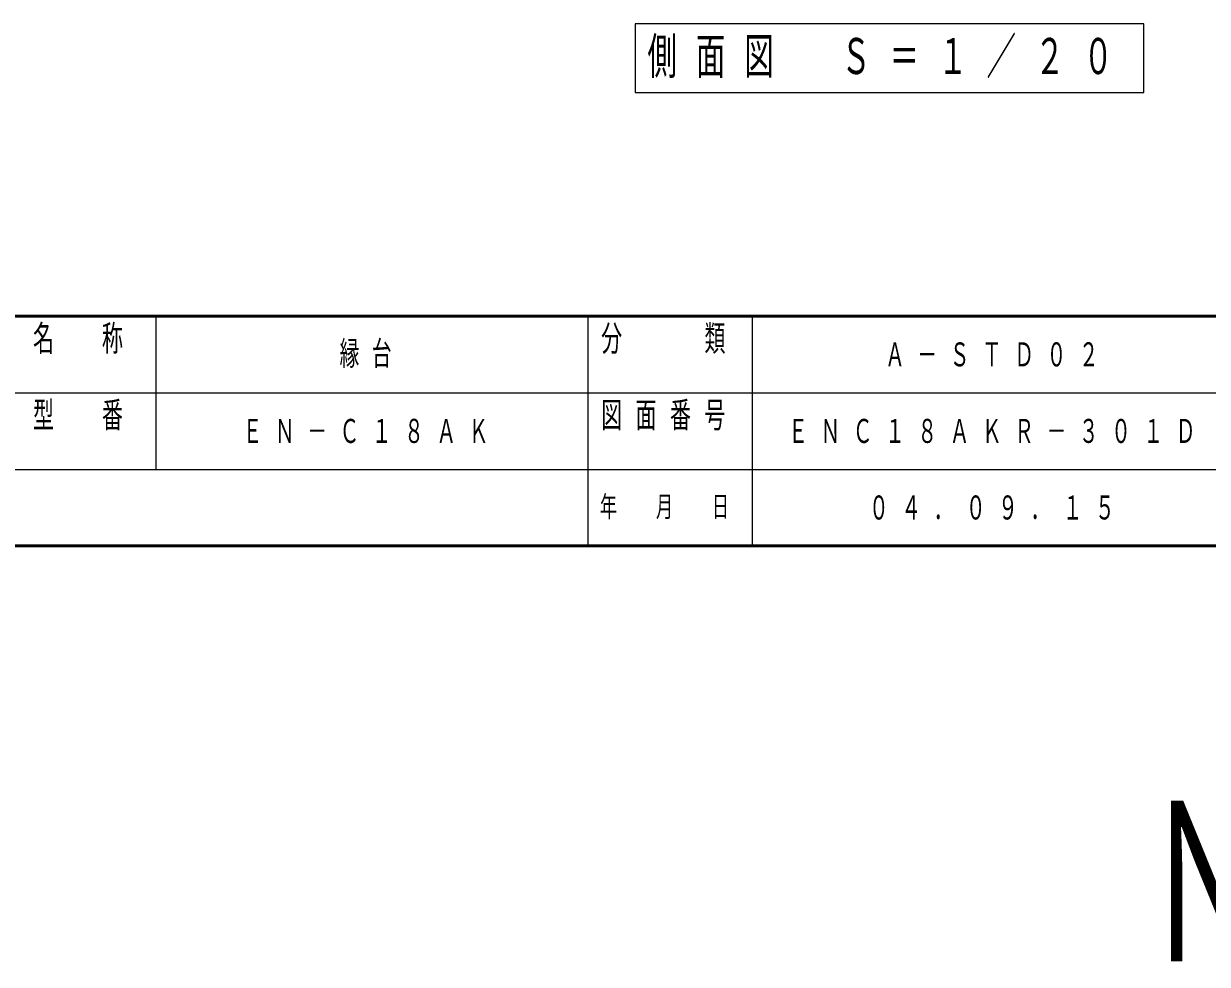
# Model space of a CAD drawing. Units: millimetres on the paper, scale 1:20. Extents: x -365 to 10, y -38 to 257.
# Drawn here: x -181.6 to -73.4, y -38.3 to 47.8 of the extents above; entities that cross this region are included whole.
import ezdxf

# ---------------------------------------------------------------- set-up
doc = ezdxf.new("R2010")
doc.units = ezdxf.units.MM
doc.layers.add('LY_1', color=7, linetype='Continuous', lineweight=25)
doc.layers.add('LY_2', color=7, linetype='Continuous', lineweight=13)
doc.styles.add('ＭＳ ゴシック', font='')
doc.styles.get('ＭＳ ゴシック').set_extended_font_data('MS Gothic')

msp = doc.modelspace()

# ---------------------------------------------------------------- linework, layer by layer
at = {"layer": 'LY_1', "lineweight": 13}
for p, q in [((-79.172, 47.755), (-125.672, 47.755)), ((-125.672, 47.755), (-125.672, 41.455)), ((-79.172, 41.455), (-79.172, 47.755)), ((-125.672, 41.455), (-79.172, 41.455))]:
    msp.add_line(p, q, dxfattribs=at)
at = {"layer": 'LY_2', "lineweight": 50}
for p, q in [((-365, 21), (0, 21)), ((-365, 0), (0, 0))]:
    msp.add_line(p, q, dxfattribs=at)
at = {"layer": 'LY_2'}
for p, q in [((-169.5, 21), (-169.5, 7)), ((-115, 21), (-115, 0))]:
    msp.add_line(p, q, dxfattribs=at)
at = {"layer": 'LY_2', "color": 211, "lineweight": 25}
for p, q in [((-130, 21), (-130, 0)), ((-182.5, 14), (-70, 14)), ((-237.5, 7), (0, 7))]:
    msp.add_line(p, q, dxfattribs=at)

# ---------------------------------------------------------------- texts
at = {"layer": 'LY_1', "style": 'ＭＳ ゴシック'}
for s, insert, char_height, attachment_point in [('\\T1.64;\\W0.6;側面図\u3000Ｓ＝１／２０', (-102.422, 44.605), 3.299, 5), ('\\T1.64;\\W0.6;縁台', (-149.75, 17.5), 2.199, 5), ('\\T1.64;\\W0.6;Ａ－ＳＴＤ０２', (-92.5, 17.5), 2.199, 5), ('\\T1.64;\\W0.6;ＥＮ－Ｃ１８ＡＫ', (-149.75, 10.5), 2.199, 5), ('\\T1.64;\\W0.6;ＥＮＣ１８ＡＫＲ－３０１Ｄ', (-92.5, 10.5), 2.199, 5), ('\\T1.64;\\W0.6;０４．０９．１５', (-92.5, 3.5), 2.199, 5), ('\\T1.64;\\W0.6;ＮＣＡ３Ｇ', (-30, -23.333), 14.66, 2)]:
    msp.add_mtext(s, dxfattribs=dict(at, insert=insert, char_height=char_height, attachment_point=attachment_point))
at = {"layer": 'LY_2', "color": 4, "style": 'ＭＳ ゴシック'}
for s, insert, char_height, attachment_point in [('\\T1.64;\\W0.6;名\u3000称', (-176, 20.167), 2.346, 2), ('\\T1.64;\\W0.6;分\u3000\u3000類', (-122.5, 20.167), 2.346, 2), ('\\T1.64;\\W0.6;型\u3000番', (-176, 13.167), 2.346, 2), ('\\T1.64;\\W0.6;図面番号', (-122.5, 13.167), 2.346, 2), ('\\T1.64;\\W0.6;年\u3000月\u3000日', (-122.5, 3.5), 1.906, 5)]:
    msp.add_mtext(s, dxfattribs=dict(at, insert=insert, char_height=char_height, attachment_point=attachment_point))

doc.saveas('drawing.dxf')
